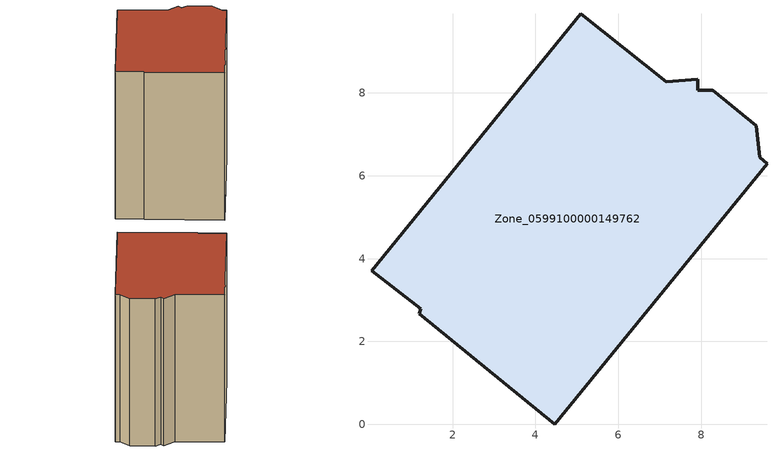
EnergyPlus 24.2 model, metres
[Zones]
Zone_0599100000149762
 floor ground (C_G): 5.09,9.91 7.16,8.27 7.92,8.33 7.91,8.06 8.28,8.06 9.33,7.21 9.41,6.44 9.59,6.29 4.47,0 1.2,2.67 1.23,2.79 0.04,3.71 z0
 wall outside (C_F): 1.2,2.67 4.47,0 9.59,6.29 9.41,6.44 9.33,7.21 8.28,8.06 7.91,8.06 7.92,8.33 7.16,8.27 5.09,9.91 0.04,3.71 1.23,2.79 1.2,2.67 z0:8.48
 roof outside (C_R): 5.09,9.91 0.04,3.71 1.23,2.79 1.2,2.67 4.47,0 9.59,6.29 9.41,6.44 9.33,7.21 8.28,8.06 7.91,8.06 7.92,8.33 7.16,8.27 z8.48
[BUILDING]
Pand.0599100000149762: North Axis=0; Terrain=City; Loads Convergence Tolerance Value=0.04; Temperature Convergence Tolerance Value=0.4; Solar Distribution=FullExterior; Maximum Number of Warmup Days=25; Minimum Number of Warmup Days=1
[Site:Location]
Rotterdam.The.Hague.AP_ZH_NLD Design_Conditions: Latitude=51.96; Longitude=4.45; Time Zone=1; Elevation=-4.5
[SITE:GROUNDTEMPERATURE:BUILDINGSURFACE]
18, 18, 18, 18, 18, 18, 18, 18, 18, 18, 18, 18
[MATERIAL] Thermal Absorptance=0.9; Solar Absorptance=0.7; Visible Absorptance=0.7
Name | Roughness | Thickness | Conductivity | Density | Specific Heat
G.TC.1946 | MediumSmooth | 0.15 | 1 | 540 | 1210
F.TC.1946 | Rough | 0.3 | 0.857143 | 1920 | 840
R.TC.1946 | MediumRough | 0.2 | 0.909091 | 1500 | 1000
[CONSTRUCTION]
C_G: G.TC.1946
C_F: F.TC.1946
C_R: R.TC.1946
[ZONE]
Zone_0599100000149762: Type=1; Multiplier=1; Ceiling Height=Autocalculate; Volume=Autocalculate; Floor Area=autocalculate; Part of Total Floor Area=Yes
[ZONEINFILTRATION:DESIGNFLOWRATE]
Infil_Zone_0599100000149762: Zone or ZoneList or Space or SpaceList=Zone_0599100000149762; Schedule=AlwaysOn; Design Flow Rate Calculation Method=Flow/Area; Flow Rate per Floor Area=0.003; Constant Term Coefficient=1; Temperature Term Coefficient=0; Velocity Term Coefficient=0; Velocity Squared Term Coefficient=0
[HVACTEMPLATE:ZONE:IDEALLOADSAIRSYSTEM]
Zone_0599100000149762: Maximum Heating Supply Air Temperature=50; Minimum Cooling Supply Air Temperature=13; Maximum Heating Supply Air Humidity Ratio=0.0156; Minimum Cooling Supply Air Humidity Ratio=0.0077; Heating Limit=NoLimit; Cooling Limit=NoLimit; Dehumidification Control Type=ConstantSensibleHeatRatio; Cooling Sensible Heat Ratio=0.7; Dehumidification Setpoint=60; Humidification Control Type=None; Humidification Setpoint=30; Outdoor Air Method=None; Outdoor Air Flow Rate per Person=0.00944; Outdoor Air Flow Rate per Zone Floor Area=0; Outdoor Air Flow Rate per Zone=0; Demand Controlled Ventilation Type=None; Outdoor Air Economizer Type=NoEconomizer; Heat Recovery Type=None; Sensible Heat Recovery Effectiveness=0.7; Latent Heat Recovery Effectiveness=0.65
[ZONECONTROL:THERMOSTAT]
ThermostatControl_Zone_0599100000149762: Zone or ZoneList=Zone_0599100000149762; Control Type Schedule=DualSetpointControlType; Control 1=Thermostat_Zone_0599100000149762; Temperature Difference Between Cutout And Setpoint=0
[THERMOSTATSETPOINT:DUALSETPOINT]
Thermostat_Zone_0599100000149762: Heating Setpoint Temperature Schedule=HeatingSetpoint_Zone_0599100000149762; Cooling Setpoint Temperature Schedule=CoolingSetpoint_Zone_0599100000149762
[SCHEDULE:COMPACT]
HeatingSetpoint_Zone_0599100000149762: Through: 12/31, For: AllDays, Until: 24:00, 21
CoolingSetpoint_Zone_0599100000149762: Through: 12/31, For: AllDays, Until: 24:00, 24
DualSetpointControlType: Through: 12/31, For: AllDays, Until: 24:00, 4
AlwaysOn: Through: 12/31, For: AllDays, Until: 24:00, 1
